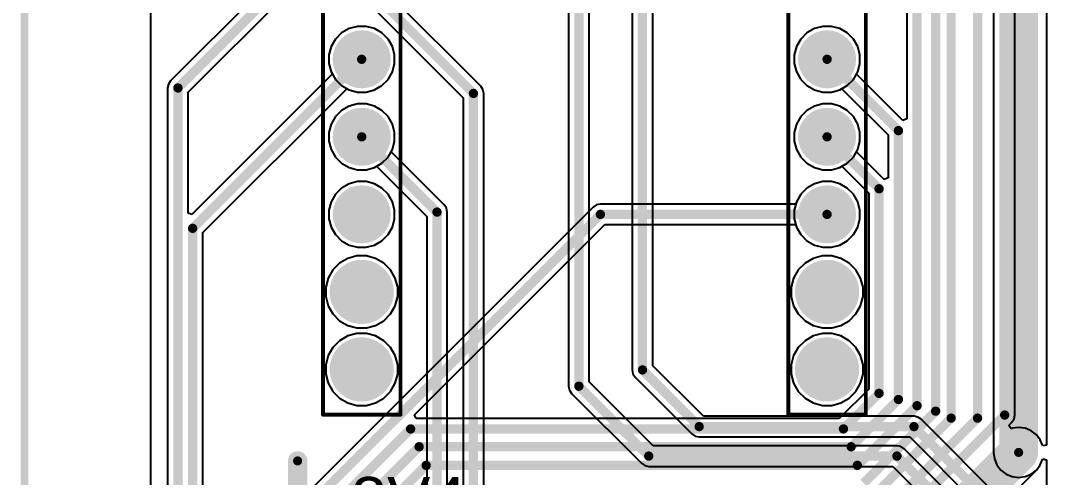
# Model space of a CAD drawing. Header units: millimetres. Extents: x 0 to 212, y 0 to 213.
# Drawn here: x -0.158 to 1.165, y 4.743 to 5.333 of the extents above; entities that cross this region are included whole.
import ezdxf

# ---------------------------------------------------------------- set-up
doc = ezdxf.new("R2010")
doc.units = ezdxf.units.MM
doc.header["$MEASUREMENT"] = 0
for name, color, linetype in [('BottomLayer', 5, 'Continuous'), ('BottomSolder', 6, 'Continuous'), ('Mechanical1', 6, 'Continuous'), ('MultiLayer', 9, 'Continuous'), ('PadHoleLayer', 156, 'Continuous'), ('TopLayer', 1, 'Continuous'), ('TopOverlay', 2, 'Continuous'), ('TopSolder', 216, 'Continuous'), ('ViaHoleLayer', 16, 'Continuous')]:
    doc.layers.add(name, color=color, linetype=linetype)
doc.styles.add('Arial', font='', dxfattribs={"height": 0.2})
doc.styles.get('Arial').set_extended_font_data('Arial')

# ---------------------------------------------------------------- blocks, each defined once
blk = doc.blocks.new('HDR_1_14_TH__F_______53')
at = {"layer": 'BottomLayer'}
h = blk.add_hatch(color=5, dxfattribs=at)
edge = h.paths.add_edge_path()
edge.add_arc((0.25, 0), 0.035433, 0, 360)
h = blk.add_hatch(color=5, dxfattribs=at)
edge = h.paths.add_edge_path()
edge.add_arc((0.35, 0), 0.035433, 0, 360)
h = blk.add_hatch(color=5, dxfattribs=at)
edge = h.paths.add_edge_path()
edge.add_arc((0.45, 0), 0.035433, 0, 360)
h = blk.add_hatch(color=5, dxfattribs=at)
edge = h.paths.add_edge_path()
edge.add_arc((0.55, 0), 0.0393701, 0, 360)
h = blk.add_hatch(color=5, dxfattribs=at)
edge = h.paths.add_edge_path()
edge.add_arc((0.65, 0), 0.0393701, 0, 360)
at = {"layer": 'BottomSolder'}
h = blk.add_hatch(color=6, dxfattribs=at)
edge = h.paths.add_edge_path()
edge.add_arc((0.55, 0), 0.0413701, 0, 360)
h = blk.add_hatch(color=6, dxfattribs=at)
edge = h.paths.add_edge_path()
edge.add_arc((0.65, 0), 0.0413701, 0, 360)
h = blk.add_hatch(color=6, dxfattribs=at)
edge = h.paths.add_edge_path()
edge.add_arc((0.25, 0), 0.037433, 0, 360)
h = blk.add_hatch(color=6, dxfattribs=at)
edge = h.paths.add_edge_path()
edge.add_arc((0.35, 0), 0.037433, 0, 360)
h = blk.add_hatch(color=6, dxfattribs=at)
edge = h.paths.add_edge_path()
edge.add_arc((0.45, 0), 0.037433, 0, 360)
at = {"layer": 'MultiLayer'}
h = blk.add_hatch(color=9, dxfattribs=at)
edge = h.paths.add_edge_path()
edge.add_arc((0.25, 0), 0.035433, 0, 360)
h = blk.add_hatch(color=9, dxfattribs=at)
edge = h.paths.add_edge_path()
edge.add_arc((0.35, 0), 0.035433, 0, 360)
h = blk.add_hatch(color=9, dxfattribs=at)
edge = h.paths.add_edge_path()
edge.add_arc((0.45, 0), 0.035433, 0, 360)
h = blk.add_hatch(color=9, dxfattribs=at)
edge = h.paths.add_edge_path()
edge.add_arc((0.55, 0), 0.0393701, 0, 360)
h = blk.add_hatch(color=9, dxfattribs=at)
edge = h.paths.add_edge_path()
edge.add_arc((0.65, 0), 0.0393701, 0, 360)
at = {"layer": 'PadHoleLayer'}
h = blk.add_hatch(color=156, dxfattribs=at)
edge = h.paths.add_edge_path()
edge.add_arc((0.25, 0), 0.020669, 0, 360)
h = blk.add_hatch(color=156, dxfattribs=at)
edge = h.paths.add_edge_path()
edge.add_arc((0.35, 0), 0.020669, 0, 360)
h = blk.add_hatch(color=156, dxfattribs=at)
edge = h.paths.add_edge_path()
edge.add_arc((0.45, 0), 0.020669, 0, 360)
h = blk.add_hatch(color=156, dxfattribs=at)
edge = h.paths.add_edge_path()
edge.add_arc((0.55, 0), 0.020669, 0, 360)
h = blk.add_hatch(color=156, dxfattribs=at)
edge = h.paths.add_edge_path()
edge.add_arc((0.65, 0), 0.020669, 0, 360)
at = {"layer": 'TopLayer'}
h = blk.add_hatch(color=1, dxfattribs=at)
edge = h.paths.add_edge_path()
edge.add_arc((0.25, 0), 0.035433, 0, 360)
h = blk.add_hatch(color=1, dxfattribs=at)
edge = h.paths.add_edge_path()
edge.add_arc((0.35, 0), 0.035433, 0, 360)
h = blk.add_hatch(color=1, dxfattribs=at)
edge = h.paths.add_edge_path()
edge.add_arc((0.45, 0), 0.035433, 0, 360)
h = blk.add_hatch(color=1, dxfattribs=at)
edge = h.paths.add_edge_path()
edge.add_arc((0.55, 0), 0.0393701, 0, 360)
h = blk.add_hatch(color=1, dxfattribs=at)
edge = h.paths.add_edge_path()
edge.add_arc((0.65, 0), 0.0393701, 0, 360)
at = {"layer": 'TopSolder'}
h = blk.add_hatch(color=216, dxfattribs=at)
edge = h.paths.add_edge_path()
edge.add_arc((0.55, 0), 0.0413701, 0, 360)
h = blk.add_hatch(color=216, dxfattribs=at)
edge = h.paths.add_edge_path()
edge.add_arc((0.65, 0), 0.0413701, 0, 360)
h = blk.add_hatch(color=216, dxfattribs=at)
edge = h.paths.add_edge_path()
edge.add_arc((0.25, 0), 0.037433, 0, 360)
h = blk.add_hatch(color=216, dxfattribs=at)
edge = h.paths.add_edge_path()
edge.add_arc((0.35, 0), 0.037433, 0, 360)
h = blk.add_hatch(color=216, dxfattribs=at)
edge = h.paths.add_edge_path()
edge.add_arc((0.45, 0), 0.037433, 0, 360)
at = {"layer": 'TopOverlay', "const_width": 0.005}
for points in [[(0.70827, 0.05), (-0.70827, 0.05)], [(0.70827, -0.05), (0.70827, 0.05)], [(0.70827, -0.05), (-0.70827, -0.05)]]:
    blk.add_lwpolyline(points, dxfattribs=at)
at = {"layer": 'TopOverlay', "const_width": 0.0025}
for points in [[(0.70702, 0.05, 1), (0.70952, 0.05, 1)], [(0.70702, 0.05, 1), (0.70952, 0.05, 1)], [(0.70702, -0.05, 1), (0.70952, -0.05, 1)], [(0.70702, -0.05, 1), (0.70952, -0.05, 1)]]:
    blk.add_lwpolyline(points, format="xyb", close=True, dxfattribs=at)
blk = doc.blocks.new('HDR_1_14_TH__F_______54')
at = {"layer": 'BottomLayer'}
h = blk.add_hatch(color=5, dxfattribs=at)
edge = h.paths.add_edge_path()
edge.add_arc((0.25, 0), 0.035433, 0, 360)
h = blk.add_hatch(color=5, dxfattribs=at)
edge = h.paths.add_edge_path()
edge.add_arc((0.35, 0), 0.035433, 0, 360)
h = blk.add_hatch(color=5, dxfattribs=at)
edge = h.paths.add_edge_path()
edge.add_arc((0.45, 0), 0.035433, 0, 360)
h = blk.add_hatch(color=5, dxfattribs=at)
edge = h.paths.add_edge_path()
edge.add_arc((0.55, 0), 0.0393701, 0, 360)
h = blk.add_hatch(color=5, dxfattribs=at)
edge = h.paths.add_edge_path()
edge.add_arc((0.65, 0), 0.0393701, 0, 360)
at = {"layer": 'BottomSolder'}
h = blk.add_hatch(color=6, dxfattribs=at)
edge = h.paths.add_edge_path()
edge.add_arc((0.55, 0), 0.0413701, 0, 360)
h = blk.add_hatch(color=6, dxfattribs=at)
edge = h.paths.add_edge_path()
edge.add_arc((0.65, 0), 0.0413701, 0, 360)
h = blk.add_hatch(color=6, dxfattribs=at)
edge = h.paths.add_edge_path()
edge.add_arc((0.25, 0), 0.037433, 0, 360)
h = blk.add_hatch(color=6, dxfattribs=at)
edge = h.paths.add_edge_path()
edge.add_arc((0.35, 0), 0.037433, 0, 360)
h = blk.add_hatch(color=6, dxfattribs=at)
edge = h.paths.add_edge_path()
edge.add_arc((0.45, 0), 0.037433, 0, 360)
at = {"layer": 'MultiLayer'}
h = blk.add_hatch(color=9, dxfattribs=at)
edge = h.paths.add_edge_path()
edge.add_arc((0.25, 0), 0.035433, 0, 360)
h = blk.add_hatch(color=9, dxfattribs=at)
edge = h.paths.add_edge_path()
edge.add_arc((0.35, 0), 0.035433, 0, 360)
h = blk.add_hatch(color=9, dxfattribs=at)
edge = h.paths.add_edge_path()
edge.add_arc((0.45, 0), 0.035433, 0, 360)
h = blk.add_hatch(color=9, dxfattribs=at)
edge = h.paths.add_edge_path()
edge.add_arc((0.55, 0), 0.0393701, 0, 360)
h = blk.add_hatch(color=9, dxfattribs=at)
edge = h.paths.add_edge_path()
edge.add_arc((0.65, 0), 0.0393701, 0, 360)
at = {"layer": 'PadHoleLayer'}
h = blk.add_hatch(color=156, dxfattribs=at)
edge = h.paths.add_edge_path()
edge.add_arc((0.25, 0), 0.020669, 0, 360)
h = blk.add_hatch(color=156, dxfattribs=at)
edge = h.paths.add_edge_path()
edge.add_arc((0.35, 0), 0.020669, 0, 360)
h = blk.add_hatch(color=156, dxfattribs=at)
edge = h.paths.add_edge_path()
edge.add_arc((0.45, 0), 0.020669, 0, 360)
h = blk.add_hatch(color=156, dxfattribs=at)
edge = h.paths.add_edge_path()
edge.add_arc((0.55, 0), 0.020669, 0, 360)
h = blk.add_hatch(color=156, dxfattribs=at)
edge = h.paths.add_edge_path()
edge.add_arc((0.65, 0), 0.020669, 0, 360)
at = {"layer": 'TopLayer'}
h = blk.add_hatch(color=1, dxfattribs=at)
edge = h.paths.add_edge_path()
edge.add_arc((0.25, 0), 0.035433, 0, 360)
h = blk.add_hatch(color=1, dxfattribs=at)
edge = h.paths.add_edge_path()
edge.add_arc((0.35, 0), 0.035433, 0, 360)
h = blk.add_hatch(color=1, dxfattribs=at)
edge = h.paths.add_edge_path()
edge.add_arc((0.45, 0), 0.035433, 0, 360)
h = blk.add_hatch(color=1, dxfattribs=at)
edge = h.paths.add_edge_path()
edge.add_arc((0.55, 0), 0.0393701, 0, 360)
h = blk.add_hatch(color=1, dxfattribs=at)
edge = h.paths.add_edge_path()
edge.add_arc((0.65, 0), 0.0393701, 0, 360)
at = {"layer": 'TopSolder'}
h = blk.add_hatch(color=216, dxfattribs=at)
edge = h.paths.add_edge_path()
edge.add_arc((0.55, 0), 0.0413701, 0, 360)
h = blk.add_hatch(color=216, dxfattribs=at)
edge = h.paths.add_edge_path()
edge.add_arc((0.65, 0), 0.0413701, 0, 360)
h = blk.add_hatch(color=216, dxfattribs=at)
edge = h.paths.add_edge_path()
edge.add_arc((0.25, 0), 0.037433, 0, 360)
h = blk.add_hatch(color=216, dxfattribs=at)
edge = h.paths.add_edge_path()
edge.add_arc((0.35, 0), 0.037433, 0, 360)
h = blk.add_hatch(color=216, dxfattribs=at)
edge = h.paths.add_edge_path()
edge.add_arc((0.45, 0), 0.037433, 0, 360)
at = {"layer": 'TopOverlay', "const_width": 0.005}
for points in [[(0.70827, 0.05), (-0.70827, 0.05)], [(0.70827, -0.05), (0.70827, 0.05)], [(0.70827, -0.05), (-0.70827, -0.05)]]:
    blk.add_lwpolyline(points, dxfattribs=at)
at = {"layer": 'TopOverlay', "const_width": 0.0025}
for points in [[(0.70702, 0.05, 1), (0.70952, 0.05, 1)], [(0.70702, 0.05, 1), (0.70952, 0.05, 1)], [(0.70702, -0.05, 1), (0.70952, -0.05, 1)], [(0.70702, -0.05, 1), (0.70952, -0.05, 1)]]:
    blk.add_lwpolyline(points, format="xyb", close=True, dxfattribs=at)

msp = doc.modelspace()

# ---------------------------------------------------------------- hatches: boundary and pattern name
at = {"layer": 'BottomLayer'}
h = msp.add_hatch(color=5, dxfattribs=at)
edge = h.paths.add_edge_path()
edge.add_arc((0.1992576, 4.7647424), 0.011811, 0, 360)
h = msp.add_hatch(color=5, dxfattribs=at)
edge = h.paths.add_edge_path()
edge.add_arc((1.1289194, 4.7757034), 0.011811, 0, 360)
at = {"layer": 'TopLayer'}
h = msp.add_hatch(color=1, dxfattribs=at)
edge = h.paths.add_edge_path()
edge.add_arc((0.1992576, 4.7647424), 0.011811, 0, 360)
h = msp.add_hatch(color=1, dxfattribs=at)
edge = h.paths.add_edge_path()
edge.add_arc((1.1289194, 4.7757034), 0.011811, 0, 360)
at = {"layer": 'ViaHoleLayer'}
h = msp.add_hatch(color=16, dxfattribs=at)
edge = h.paths.add_edge_path()
edge.add_arc((1.1289194, 4.7757034), 0.0059055, 0, 360)
h = msp.add_hatch(color=16, dxfattribs=at)
edge = h.paths.add_edge_path()
edge.add_arc((0.1992576, 4.7647424), 0.0059055, 0, 360)

# ---------------------------------------------------------------- linework, layer by layer
at = {"layer": 'BottomLayer'}
for p, q in [((0.0101954, 5.005), (0.0101953, 6.2548046)), ((1.1648045, 6.2548046), (1.1648043, 4.7851405)), ((0.9846644, 5.4612292), (0.9846646, 5.2057901)), ((1.1241741, 4.8239194), (1.1241741, 5.4568924)), ((0.2655409, 5.3222447), (0.2558649, 5.3166583)), ((0.276333, 5.3251364), (0.2655409, 5.3222447)), ((0.2875058, 5.3251364), (0.276333, 5.3251364)), ((0.2982979, 5.3222447), (0.2875058, 5.3251364)), ((0.3079739, 5.3166583), (0.2982979, 5.3222447)), ((0.8655566, 5.3222447), (0.8558806, 5.3166583)), ((0.8763487, 5.3251364), (0.8655566, 5.3222447)), ((0.8875215, 5.3251364), (0.8763487, 5.3251364)), ((0.8983136, 5.3222447), (0.8875215, 5.3251364)), ((0.9079896, 5.3166583), (0.8983136, 5.3222447)), ((0.2479645, 5.3087579), (0.2423781, 5.2990819)), ((0.2558649, 5.3166583), (0.2479645, 5.3087579)), ((0.3158743, 5.3087579), (0.3079739, 5.3166583)), ((0.3214607, 5.2990819), (0.3158743, 5.3087579)), ((0.8479802, 5.3087579), (0.8423938, 5.2990819)), ((0.8558806, 5.3166583), (0.8479802, 5.3087579)), ((0.91589, 5.3087579), (0.9079896, 5.3166583)), ((0.9214764, 5.2990819), (0.91589, 5.3087579)), ((0.2423781, 5.2990819), (0.2394864, 5.2882898)), ((0.3243524, 5.2882898), (0.3214607, 5.2990819)), ((0.8423938, 5.2990819), (0.8395021, 5.2882898)), ((0.9243681, 5.2882898), (0.9214764, 5.2990819)), ((0.2394864, 5.2882898), (0.2394864, 5.277117)), ((0.3243524, 5.277117), (0.3243524, 5.2882898)), ((0.8395021, 5.2882898), (0.8395021, 5.277117)), ((0.9243681, 5.277117), (0.9243681, 5.2882898)), ((0.2394864, 5.277117), (0.2423781, 5.2663249)), ((0.2423781, 5.2663249), (0.2479645, 5.2566489)), ((0.3158743, 5.2566489), (0.3214607, 5.2663249)), ((0.3214607, 5.2663249), (0.3243524, 5.277117)), ((0.8395021, 5.277117), (0.8423938, 5.2663249)), ((0.8423938, 5.2663249), (0.8479802, 5.2566489)), ((0.9198594, 5.2635241), (0.9214764, 5.2663249)), ((0.9214764, 5.2663249), (0.9243681, 5.277117)), ((0.2479645, 5.2566489), (0.2558649, 5.2487485)), ((0.3079739, 5.2487485), (0.3158743, 5.2566489)), ((0.8479802, 5.2566489), (0.8558806, 5.2487485)), ((0.9796646, 5.203719), (0.9198594, 5.2635241)), ((0.2558649, 5.2487485), (0.2655409, 5.2431621)), ((0.2655409, 5.2431621), (0.276333, 5.2402704)), ((0.276333, 5.2402704), (0.2875058, 5.2402704)), ((0.2875058, 5.2402704), (0.2982979, 5.2431621)), ((0.2982979, 5.2431621), (0.3079739, 5.2487485)), ((0.8558806, 5.2487485), (0.8655566, 5.2431621)), ((0.8655566, 5.2431621), (0.8763487, 5.2402704)), ((0.8763487, 5.2402704), (0.8875215, 5.2402704)), ((0.8875215, 5.2402704), (0.8983136, 5.2431621)), ((0.8983136, 5.2431621), (0.9011144, 5.2447791)), ((0.9011144, 5.2447791), (0.9606647, 5.1852289)), ((0.276333, 5.2251364), (0.2655409, 5.2222447)), ((0.2875058, 5.2251364), (0.276333, 5.2251364)), ((0.2982979, 5.2222447), (0.2875058, 5.2251364)), ((0.8763487, 5.2251364), (0.8655566, 5.2222447)), ((0.8875215, 5.2251364), (0.8763487, 5.2251364)), ((0.8983136, 5.2222447), (0.8875215, 5.2251364)), ((0.2558649, 5.2166583), (0.2479645, 5.2087579)), ((0.2655409, 5.2222447), (0.2558649, 5.2166583)), ((0.3079739, 5.2166583), (0.2982979, 5.2222447)), ((0.3158743, 5.2087579), (0.3079739, 5.2166583)), ((0.8558806, 5.2166583), (0.8479802, 5.2087579)), ((0.8655566, 5.2222447), (0.8558806, 5.2166583)), ((0.9079896, 5.2166583), (0.8983136, 5.2222447)), ((0.91589, 5.2087579), (0.9079896, 5.2166583)), ((0.2423781, 5.1990819), (0.2394864, 5.1882898)), ((0.2479645, 5.2087579), (0.2423781, 5.1990819)), ((0.3214607, 5.1990819), (0.3158743, 5.2087579)), ((0.3243524, 5.1882898), (0.3214607, 5.1990819)), ((0.8423938, 5.1990819), (0.8395021, 5.1882898)), ((0.8479802, 5.2087579), (0.8423938, 5.1990819)), ((0.9214764, 5.1990819), (0.91589, 5.2087579)), ((0.9243681, 5.1882898), (0.9214764, 5.1990819)), ((0.9846646, 5.2057901), (0.9796646, 5.203719)), ((0.2394864, 5.1882898), (0.2394864, 5.177117)), ((0.3243524, 5.177117), (0.3243524, 5.1882898)), ((0.8395021, 5.1882898), (0.8395021, 5.177117)), ((0.9243681, 5.177117), (0.9243681, 5.1882898)), ((0.2394864, 5.177117), (0.2423781, 5.1663249)), ((0.3214607, 5.1663249), (0.3243524, 5.177117)), ((0.8395021, 5.177117), (0.8423938, 5.1663249)), ((0.9214764, 5.1663249), (0.9243681, 5.177117)), ((0.9606647, 5.1852289), (0.9606647, 5.12979)), ((0.2423781, 5.1663249), (0.2479645, 5.1566489)), ((0.3158743, 5.1566489), (0.3214607, 5.1663249)), ((0.8423938, 5.1663249), (0.8479802, 5.1566489)), ((0.9198594, 5.1635241), (0.9214764, 5.1663249)), ((0.9556647, 5.1277189), (0.9198594, 5.1635241)), ((0.2479645, 5.1566489), (0.2558649, 5.1487485)), ((0.2558649, 5.1487485), (0.2655409, 5.1431621)), ((0.2982979, 5.1431621), (0.3079739, 5.1487485)), ((0.3079739, 5.1487485), (0.3158743, 5.1566489)), ((0.8479802, 5.1566489), (0.8558806, 5.1487485)), ((0.8558806, 5.1487485), (0.8655566, 5.1431621)), ((0.2655409, 5.1431621), (0.276333, 5.1402704)), ((0.276333, 5.1402704), (0.2875058, 5.1402704)), ((0.2875058, 5.1402704), (0.2982979, 5.1431621)), ((0.8655566, 5.1431621), (0.8763487, 5.1402704)), ((0.8763487, 5.1402704), (0.8875215, 5.1402704)), ((0.8875215, 5.1402704), (0.8983136, 5.1431621)), ((0.8983136, 5.1431621), (0.9011144, 5.1447791)), ((0.9011144, 5.1447791), (0.9356647, 5.1102289)), ((0.2655409, 5.1222447), (0.2558649, 5.1166583)), ((0.276333, 5.1251364), (0.2655409, 5.1222447)), ((0.2875058, 5.1251364), (0.276333, 5.1251364)), ((0.2982979, 5.1222447), (0.2875058, 5.1251364)), ((0.3079739, 5.1166583), (0.2982979, 5.1222447)), ((0.8655566, 5.1222447), (0.8558806, 5.1166583)), ((0.8763487, 5.1251364), (0.8655566, 5.1222447)), ((0.8875215, 5.1251364), (0.8763487, 5.1251364)), ((0.8983136, 5.1222447), (0.8875215, 5.1251364)), ((0.9079896, 5.1166583), (0.8983136, 5.1222447)), ((0.9606647, 5.12979), (0.9556647, 5.1277189)), ((0.2479645, 5.1087579), (0.2423781, 5.0990819)), ((0.2558649, 5.1166583), (0.2479645, 5.1087579)), ((0.3158743, 5.1087579), (0.3079739, 5.1166583)), ((0.3214607, 5.0990819), (0.3158743, 5.1087579)), ((0.8479802, 5.1087579), (0.8423938, 5.0990819)), ((0.8558806, 5.1166583), (0.8479802, 5.1087579)), ((0.91589, 5.1087579), (0.9079896, 5.1166583)), ((0.9214764, 5.0990819), (0.91589, 5.1087579)), ((0.9356647, 5.1102289), (0.9356649, 4.8573607)), ((0.2423781, 5.0990819), (0.2394864, 5.0882898)), ((0.3243524, 5.0882898), (0.3214607, 5.0990819)), ((0.5846308, 5.0949489), (0.5803306, 5.0920756)), ((0.5897031, 5.0959578), (0.5846308, 5.0949489)), ((0.8415567, 5.0959578), (0.5897031, 5.0959578)), ((0.8423938, 5.0990819), (0.8415567, 5.0959578)), ((0.9243681, 5.0882898), (0.9214764, 5.0990819)), ((0.5803306, 5.0920756), (0.0165473, 4.5282923)), ((0.2394864, 5.0882898), (0.2394864, 5.077117)), ((0.3243524, 5.077117), (0.3243524, 5.0882898)), ((0.9243681, 5.077117), (0.9243681, 5.0882898)), ((0.2394864, 5.077117), (0.2423781, 5.0663249)), ((0.3214607, 5.0663249), (0.3243524, 5.077117)), ((0.3499997, 4.8242547), (0.5951934, 5.0694484)), ((0.5951934, 5.0694484), (0.8415569, 5.0694484)), ((0.8415569, 5.0694484), (0.8423938, 5.0663249)), ((0.9214764, 5.0663249), (0.9243681, 5.077117)), ((0.2423781, 5.0663249), (0.2479645, 5.0566489)), ((0.2479645, 5.0566489), (0.2558649, 5.0487485)), ((0.3079739, 5.0487485), (0.3158743, 5.0566489)), ((0.3158743, 5.0566489), (0.3214607, 5.0663249)), ((0.8423938, 5.0663249), (0.8479802, 5.0566489)), ((0.8479802, 5.0566489), (0.8558806, 5.0487485)), ((0.9079896, 5.0487485), (0.91589, 5.0566489)), ((0.91589, 5.0566489), (0.9214764, 5.0663249)), ((0.2558649, 5.0487485), (0.2655409, 5.0431621)), ((0.2655409, 5.0431621), (0.276333, 5.0402704)), ((0.276333, 5.0402704), (0.2875058, 5.0402704)), ((0.2875058, 5.0402704), (0.2982979, 5.0431621)), ((0.2982979, 5.0431621), (0.3079739, 5.0487485)), ((0.8558806, 5.0487485), (0.8655566, 5.0431621)), ((0.8655566, 5.0431621), (0.8763487, 5.0402704)), ((0.8763487, 5.0402704), (0.8875215, 5.0402704)), ((0.8875215, 5.0402704), (0.8983136, 5.0431621)), ((0.8983136, 5.0431621), (0.9079896, 5.0487485)), ((0.2758147, 5.0290735), (0.2640212, 5.0259134)), ((0.2880241, 5.0290735), (0.2758147, 5.0290735)), ((0.2998176, 5.0259134), (0.2880241, 5.0290735)), ((0.8758304, 5.0290735), (0.8640369, 5.0259134)), ((0.8880398, 5.0290735), (0.8758304, 5.0290735)), ((0.8998333, 5.0259134), (0.8880398, 5.0290735)), ((0.2534475, 5.0198087), (0.2448141, 5.0111753)), ((0.2640212, 5.0259134), (0.2534475, 5.0198087)), ((0.3103913, 5.0198087), (0.2998176, 5.0259134)), ((0.3190247, 5.0111753), (0.3103913, 5.0198087)), ((0.8534632, 5.0198087), (0.8448298, 5.0111753)), ((0.8640369, 5.0259134), (0.8534632, 5.0198087)), ((0.910407, 5.0198087), (0.8998333, 5.0259134)), ((0.9190404, 5.0111753), (0.910407, 5.0198087)), ((0.0101954, 4.5277858), (0.0101954, 5.005)), ((0.2387094, 5.0006016), (0.2355493, 4.9888081)), ((0.2448141, 5.0111753), (0.2387094, 5.0006016)), ((0.3251294, 5.0006016), (0.3190247, 5.0111753)), ((0.3282895, 4.9888081), (0.3251294, 5.0006016)), ((0.8387251, 5.0006016), (0.835565, 4.9888081)), ((0.8448298, 5.0111753), (0.8387251, 5.0006016)), ((0.9251451, 5.0006016), (0.9190404, 5.0111753)), ((0.9283052, 4.9888081), (0.9251451, 5.0006016)), ((0.2355493, 4.9888081), (0.2355493, 4.9765987)), ((0.3282895, 4.9765987), (0.3282895, 4.9888081)), ((0.835565, 4.9888081), (0.835565, 4.9765987)), ((0.9283052, 4.9765987), (0.9283052, 4.9888081)), ((0.2355493, 4.9765987), (0.2387094, 4.9648052)), ((0.3251294, 4.9648052), (0.3282895, 4.9765987)), ((0.835565, 4.9765987), (0.8387251, 4.9648052)), ((0.9251451, 4.9648052), (0.9283052, 4.9765987)), ((0.2387094, 4.9648052), (0.2448141, 4.9542315)), ((0.3190247, 4.9542315), (0.3251294, 4.9648052)), ((0.8387251, 4.9648052), (0.8448298, 4.9542315)), ((0.9190404, 4.9542315), (0.9251451, 4.9648052)), ((0.2448141, 4.9542315), (0.2534475, 4.9455981)), ((0.3103913, 4.9455981), (0.3190247, 4.9542315)), ((0.8448298, 4.9542315), (0.8534632, 4.9455981)), ((0.910407, 4.9455981), (0.9190404, 4.9542315)), ((0.2534475, 4.9455981), (0.2640212, 4.9394934)), ((0.2640212, 4.9394934), (0.2758147, 4.9363333)), ((0.2758147, 4.9363333), (0.2880241, 4.9363333)), ((0.2880241, 4.9363333), (0.2998176, 4.9394934)), ((0.2998176, 4.9394934), (0.3103913, 4.9455981)), ((0.8534632, 4.9455981), (0.8640369, 4.9394934)), ((0.8640369, 4.9394934), (0.8758304, 4.9363333)), ((0.8758304, 4.9363333), (0.8880398, 4.9363333)), ((0.8880398, 4.9363333), (0.8998333, 4.9394934)), ((0.8998333, 4.9394934), (0.910407, 4.9455981)), ((0.2640212, 4.9259134), (0.2534475, 4.9198087)), ((0.2758147, 4.9290735), (0.2640212, 4.9259134)), ((0.2880241, 4.9290735), (0.2758147, 4.9290735)), ((0.2998176, 4.9259134), (0.2880241, 4.9290735)), ((0.3103913, 4.9198087), (0.2998176, 4.9259134)), ((0.8640369, 4.9259134), (0.8534632, 4.9198087)), ((0.8758304, 4.9290735), (0.8640369, 4.9259134)), ((0.8880398, 4.9290735), (0.8758304, 4.9290735)), ((0.8998333, 4.9259134), (0.8880398, 4.9290735)), ((0.910407, 4.9198087), (0.8998333, 4.9259134)), ((0.2448141, 4.9111753), (0.2387094, 4.9006016)), ((0.2534475, 4.9198087), (0.2448141, 4.9111753)), ((0.3190247, 4.9111753), (0.3103913, 4.9198087)), ((0.3251294, 4.9006016), (0.3190247, 4.9111753)), ((0.8448298, 4.9111753), (0.8387251, 4.9006016)), ((0.8534632, 4.9198087), (0.8448298, 4.9111753)), ((0.9190404, 4.9111753), (0.910407, 4.9198087)), ((0.9251451, 4.9006016), (0.9190404, 4.9111753)), ((0.2387094, 4.9006016), (0.2355493, 4.8888081)), ((0.3282895, 4.8888081), (0.3251294, 4.9006016)), ((0.8387251, 4.9006016), (0.835565, 4.8888081)), ((0.9283052, 4.8888081), (0.9251451, 4.9006016)), ((0.2355493, 4.8888081), (0.2355493, 4.8765987)), ((0.3282895, 4.8765987), (0.3282895, 4.8888081)), ((0.835565, 4.8888081), (0.835565, 4.8765987)), ((0.9283052, 4.8765987), (0.9283052, 4.8888081)), ((0.2355493, 4.8765987), (0.2387094, 4.8648052)), ((0.3251294, 4.8648052), (0.3282895, 4.8765987)), ((0.835565, 4.8765987), (0.8387251, 4.8648052)), ((0.9251451, 4.8648052), (0.9283052, 4.8765987)), ((0.2387094, 4.8648052), (0.2448141, 4.8542315)), ((0.3190247, 4.8542315), (0.3251294, 4.8648052)), ((0.8387251, 4.8648052), (0.8448298, 4.8542315)), ((0.9356649, 4.8573607), (0.8975589, 4.8192547)), ((0.9190404, 4.8542315), (0.9251451, 4.8648052)), ((0.2448141, 4.8542315), (0.2534475, 4.8455981)), ((0.2534475, 4.8455981), (0.2640212, 4.8394934)), ((0.2998176, 4.8394934), (0.3103913, 4.8455981)), ((0.3103913, 4.8455981), (0.3190247, 4.8542315)), ((0.8448298, 4.8542315), (0.8534632, 4.8455981)), ((0.8534632, 4.8455981), (0.8640369, 4.8394934)), ((0.8998333, 4.8394934), (0.910407, 4.8455981)), ((0.910407, 4.8455981), (0.9190404, 4.8542315)), ((0.2640212, 4.8394934), (0.2758147, 4.8363333)), ((0.2758147, 4.8363333), (0.2880241, 4.8363333)), ((0.2880241, 4.8363333), (0.2998176, 4.8394934)), ((0.8640369, 4.8394934), (0.8758304, 4.8363333)), ((0.8758304, 4.8363333), (0.8880398, 4.8363333)), ((0.8880398, 4.8363333), (0.8998333, 4.8394934)), ((0.3520708, 4.8192547), (0.3499997, 4.8242547)), ((0.8975589, 4.8192547), (0.3520708, 4.8192547)), ((1.1202919, 4.8145469), (1.1231652, 4.8188471)), ((1.1231652, 4.8188471), (1.1241741, 4.8239194)), ((1.1162483, 4.8105033), (1.1202919, 4.8145469)), ((1.1190806, 4.8062645), (1.1162483, 4.8105033)), ((1.1205658, 4.8068797), (1.1190806, 4.8062645)), ((1.1289194, 4.8079794), (1.1205658, 4.8068797)), ((1.1372731, 4.8068797), (1.1289194, 4.8079794)), ((1.1450574, 4.8036553), (1.1372731, 4.8068797)), ((1.151742, 4.798526), (1.1450574, 4.8036553)), ((1.1568713, 4.7918414), (1.151742, 4.798526)), ((1.1600957, 4.7840572), (1.1568713, 4.7918414)), ((1.1648043, 4.7851405), (1.1600957, 4.7840572)), ((1.1568713, 4.7595654), (1.1600957, 4.7673497)), ((1.1600957, 4.7673497), (1.1648043, 4.7662664)), ((1.1648043, 4.7662664), (1.1648042, 4.6713314)), ((1.0060386, 4.6071774), (1.151742, 4.7528807)), ((1.151742, 4.7528807), (1.1568713, 4.7595654))]:
    msp.add_line(p, q, dxfattribs=at)
for points, const_width in [([(1.0419192, 5.6227196), (1.0419197, 4.8199197)], 0.012), ([(1.0219192, 5.5427196), (1.0219197, 4.8289197)], 0.012), ([(0.9979191, 5.4667195), (0.9979196, 4.8359196)], 0.012), ([(1.1109194, 4.8239194), (1.1109194, 5.4568924)], 0.012), ([(1.0759194, 4.8199194), (1.0759194, 5.3837034)], 0.012), ([(0.8819351, 5.2827034), (0.9739194, 5.1907192)], 0.012), ([(0.8819351, 5.1827034), (0.9489194, 5.1157192)], 0.012), ([(0.9739194, 5.1907192), (0.9739196, 4.8439196)], 0.012), ([(0.9489194, 5.1157192), (0.9489196, 4.8518704)], 0.012), ([(0.0259198, 4.5189198), (0.5897031, 5.0827031)], 0.012), ([(0.5897031, 5.0827031), (0.8819348, 5.0827031)], 0.012), ([(0.8819348, 5.0827031), (0.8819351, 5.0827034)], 0.012), ([(0.9030492, 4.806), (0.9489196, 4.8518704)], 0.012), ([(0.9129999, 4.7829999), (0.9739196, 4.8439196)], 0.012), ([(0.9209999, 4.7589999), (0.9979196, 4.8359196)], 0.012), ([(0.929, 4.736), (1.0219197, 4.8289197)], 0.012), ([(0.958, 4.671), (1.1109194, 4.8239194)], 0.012), ([(0.937, 4.715), (1.0419197, 4.8199197)], 0.012), ([(0.95, 4.694), (1.0759194, 4.8199194)], 0.012), ([(0.0479198, 4.5089198), (0.345, 4.806)], 0.012), ([(0.345, 4.806), (0.9030492, 4.806)], 0.012), ([(0.0699186, 4.4969992), (0.3559193, 4.7829999)], 0.012), ([(0.3559193, 4.7829999), (0.9129999, 4.7829999)], 0.012), ([(0.983216, 4.63), (1.1289194, 4.7757034)], 0.05), ([(0.0939197, 4.4879197), (0.3649999, 4.7589999)], 0.012), ([(0.3649999, 4.7589999), (0.9209999, 4.7589999)], 0.012)]:
    msp.add_lwpolyline(points, dxfattribs=dict(at, const_width=const_width))
for points, const_width in [([(0.8789351, 5.2827034, 1), (0.8849351, 5.2827034, 1)], 0.006), ([(0.8789351, 5.1827034, 1), (0.8849351, 5.1827034, 1)], 0.006), ([(0.9709194, 5.1907192, 1), (0.9769194, 5.1907192, 1)], 0.006), ([(0.9709194, 5.1907192, 1), (0.9769194, 5.1907192, 1)], 0.006), ([(0.9459194, 5.1157192, 1), (0.9519194, 5.1157192, 1)], 0.006), ([(0.9459194, 5.1157192, 1), (0.9519194, 5.1157192, 1)], 0.006), ([(0.5867031, 5.0827031, 1), (0.5927031, 5.0827031, 1)], 0.006), ([(0.5867031, 5.0827031, 1), (0.5927031, 5.0827031, 1)], 0.006), ([(0.8789348, 5.0827031, 1), (0.8849348, 5.0827031, 1)], 0.006), ([(0.8789348, 5.0827031, 1), (0.8849348, 5.0827031, 1)], 0.006), ([(0.8789351, 5.0827034, 1), (0.8849351, 5.0827034, 1)], 0.006), ([(0.9459196, 4.8518704, 1), (0.9519196, 4.8518704, 1)], 0.006), ([(0.9459196, 4.8518704, 1), (0.9519196, 4.8518704, 1)], 0.006), ([(0.9709196, 4.8439196, 1), (0.9769196, 4.8439196, 1)], 0.006), ([(0.9709196, 4.8439196, 1), (0.9769196, 4.8439196, 1)], 0.006), ([(0.9949196, 4.8359196, 1), (1.0009196, 4.8359196, 1)], 0.006), ([(0.9949196, 4.8359196, 1), (1.0009196, 4.8359196, 1)], 0.006), ([(1.0189197, 4.8289197, 1), (1.0249197, 4.8289197, 1)], 0.006), ([(1.0189197, 4.8289197, 1), (1.0249197, 4.8289197, 1)], 0.006), ([(1.1079194, 4.8239194, 1), (1.1139194, 4.8239194, 1)], 0.006), ([(1.1079194, 4.8239194, 1), (1.1139194, 4.8239194, 1)], 0.006), ([(1.0389197, 4.8199197, 1), (1.0449197, 4.8199197, 1)], 0.006), ([(1.0389197, 4.8199197, 1), (1.0449197, 4.8199197, 1)], 0.006), ([(1.0729194, 4.8199194, 1), (1.0789194, 4.8199194, 1)], 0.006), ([(1.0729194, 4.8199194, 1), (1.0789194, 4.8199194, 1)], 0.006), ([(0.342, 4.806, 1), (0.348, 4.806, 1)], 0.006), ([(0.342, 4.806, 1), (0.348, 4.806, 1)], 0.006), ([(0.9000492, 4.806, 1), (0.9060492, 4.806, 1)], 0.006), ([(0.9000492, 4.806, 1), (0.9060492, 4.806, 1)], 0.006), ([(0.3529193, 4.7829999, 1), (0.3589193, 4.7829999, 1)], 0.006), ([(0.3529193, 4.7829999, 1), (0.3589193, 4.7829999, 1)], 0.006), ([(0.9099999, 4.7829999, 1), (0.9159999, 4.7829999, 1)], 0.006), ([(0.9099999, 4.7829999, 1), (0.9159999, 4.7829999, 1)], 0.006), ([(1.1164194, 4.7757034, 1), (1.1414194, 4.7757034, 1)], 0.025), ([(0.3619999, 4.7589999, 1), (0.3679999, 4.7589999, 1)], 0.006), ([(0.3619999, 4.7589999, 1), (0.3679999, 4.7589999, 1)], 0.006), ([(0.9179999, 4.7589999, 1), (0.9239999, 4.7589999, 1)], 0.006), ([(0.9179999, 4.7589999, 1), (0.9239999, 4.7589999, 1)], 0.006)]:
    msp.add_lwpolyline(points, format="xyb", close=True, dxfattribs=dict(at, const_width=const_width))
at = {"layer": 'Mechanical1', "const_width": 0.01}
msp.add_lwpolyline([(-0.153, 3.3474305), (-0.153, 6.265)], dxfattribs=at)
at = {"layer": 'TopLayer'}
for p, q in [((0.0101954, 5.005), (0.0101953, 6.2548046)), ((0.6306647, 5.9282131), (0.6306647, 4.8820806)), ((0.6571741, 4.8875709), (0.6571741, 5.9337034)), ((0.5486647, 5.8745903), (0.5486647, 4.8610806)), ((0.5751741, 4.8665709), (0.5751741, 5.8800806)), ((0.2439951, 5.4635241), (0.0355469, 5.2550759)), ((0.0581741, 5.2402131), (0.2627401, 5.4447791)), ((1.0966433, 5.3715141), (1.0966433, 4.7757034)), ((0.4353725, 5.2479953), (0.3198437, 5.3635241)), ((0.3010987, 5.3447791), (0.4127453, 5.2331325)), ((0.2655409, 5.3222447), (0.2558649, 5.3166583)), ((0.276333, 5.3251364), (0.2655409, 5.3222447)), ((0.2875058, 5.3251364), (0.276333, 5.3251364)), ((0.2982979, 5.3222447), (0.2875058, 5.3251364)), ((0.3079739, 5.3166583), (0.2982979, 5.3222447)), ((0.8655566, 5.3222447), (0.8558806, 5.3166583)), ((0.8763487, 5.3251364), (0.8655566, 5.3222447)), ((0.8875215, 5.3251364), (0.8763487, 5.3251364)), ((0.8983136, 5.3222447), (0.8875215, 5.3251364)), ((0.9079896, 5.3166583), (0.8983136, 5.3222447)), ((0.2479645, 5.3087579), (0.2423781, 5.2990819)), ((0.2558649, 5.3166583), (0.2479645, 5.3087579)), ((0.3158743, 5.3087579), (0.3079739, 5.3166583)), ((0.3214607, 5.2990819), (0.3158743, 5.3087579)), ((0.8479802, 5.3087579), (0.8423938, 5.2990819)), ((0.8558806, 5.3166583), (0.8479802, 5.3087579)), ((0.91589, 5.3087579), (0.9079896, 5.3166583)), ((0.9214764, 5.2990819), (0.91589, 5.3087579)), ((0.2423781, 5.2990819), (0.2394864, 5.2882898)), ((0.3243524, 5.2882898), (0.3214607, 5.2990819)), ((0.8423938, 5.2990819), (0.8395021, 5.2882898)), ((0.9243681, 5.2882898), (0.9214764, 5.2990819)), ((0.2394864, 5.2882898), (0.2394864, 5.277117)), ((0.3243524, 5.277117), (0.3243524, 5.2882898)), ((0.8395021, 5.2882898), (0.8395021, 5.277117)), ((0.9243681, 5.277117), (0.9243681, 5.2882898)), ((0.2394864, 5.277117), (0.2423781, 5.2663249)), ((0.2423781, 5.2663249), (0.2439951, 5.2635241)), ((0.3158743, 5.2566489), (0.3214607, 5.2663249)), ((0.3214607, 5.2663249), (0.3243524, 5.277117)), ((0.8395021, 5.277117), (0.8423938, 5.2663249)), ((0.8423938, 5.2663249), (0.8479802, 5.2566489)), ((0.91589, 5.2566489), (0.9214764, 5.2663249)), ((0.9214764, 5.2663249), (0.9243681, 5.277117)), ((0.0355469, 5.2550759), (0.0326737, 5.2507758)), ((0.2439951, 5.2635241), (0.0627935, 5.0823225)), ((0.3079739, 5.2487485), (0.3158743, 5.2566489)), ((0.8479802, 5.2566489), (0.8558806, 5.2487485)), ((0.9079896, 5.2487485), (0.91589, 5.2566489)), ((0.0326737, 5.2507758), (0.0316647, 5.2457034)), ((0.0316647, 5.2457034), (0.0316647, 3.8860806)), ((0.0581741, 5.084236), (0.0581741, 5.2402131)), ((0.0771741, 5.0592131), (0.2627401, 5.2447791)), ((0.2627401, 5.2447791), (0.2655409, 5.2431621)), ((0.2655409, 5.2431621), (0.276333, 5.2402704)), ((0.276333, 5.2402704), (0.2875058, 5.2402704)), ((0.2875058, 5.2402704), (0.2982979, 5.2431621)), ((0.2982979, 5.2431621), (0.3079739, 5.2487485)), ((0.4382457, 5.2436952), (0.4353725, 5.2479953)), ((0.4392547, 5.2386228), (0.4382457, 5.2436952)), ((0.4392547, 4.6993481), (0.4392547, 5.2386228)), ((0.8558806, 5.2487485), (0.8655566, 5.2431621)), ((0.8655566, 5.2431621), (0.8763487, 5.2402704)), ((0.8763487, 5.2402704), (0.8875215, 5.2402704)), ((0.8875215, 5.2402704), (0.8983136, 5.2431621)), ((0.8983136, 5.2431621), (0.9079896, 5.2487485)), ((0.276333, 5.2251364), (0.2655409, 5.2222447)), ((0.2875058, 5.2251364), (0.276333, 5.2251364)), ((0.2982979, 5.2222447), (0.2875058, 5.2251364)), ((0.4127453, 5.2331325), (0.4127453, 4.6993481)), ((0.8763487, 5.2251364), (0.8655566, 5.2222447)), ((0.8875215, 5.2251364), (0.8763487, 5.2251364)), ((0.8983136, 5.2222447), (0.8875215, 5.2251364)), ((0.2558649, 5.2166583), (0.2479645, 5.2087579)), ((0.2655409, 5.2222447), (0.2558649, 5.2166583)), ((0.3079739, 5.2166583), (0.2982979, 5.2222447)), ((0.3158743, 5.2087579), (0.3079739, 5.2166583)), ((0.8558806, 5.2166583), (0.8479802, 5.2087579)), ((0.8655566, 5.2222447), (0.8558806, 5.2166583)), ((0.9079896, 5.2166583), (0.8983136, 5.2222447)), ((0.91589, 5.2087579), (0.9079896, 5.2166583)), ((0.2423781, 5.1990819), (0.2394864, 5.1882898)), ((0.2479645, 5.2087579), (0.2423781, 5.1990819)), ((0.3214607, 5.1990819), (0.3158743, 5.2087579)), ((0.3243524, 5.1882898), (0.3214607, 5.1990819)), ((0.8423938, 5.1990819), (0.8395021, 5.1882898)), ((0.8479802, 5.2087579), (0.8423938, 5.1990819)), ((0.9214764, 5.1990819), (0.91589, 5.2087579)), ((0.9243681, 5.1882898), (0.9214764, 5.1990819)), ((0.2394864, 5.1882898), (0.2394864, 5.177117)), ((0.3243524, 5.177117), (0.3243524, 5.1882898)), ((0.8395021, 5.1882898), (0.8395021, 5.177117)), ((0.9243681, 5.177117), (0.9243681, 5.1882898)), ((0.2394864, 5.177117), (0.2423781, 5.1663249)), ((0.3214607, 5.1663249), (0.3243524, 5.177117)), ((0.8395021, 5.177117), (0.8423938, 5.1663249)), ((0.9214764, 5.1663249), (0.9243681, 5.177117)), ((0.2423781, 5.1663249), (0.2479645, 5.1566489)), ((0.3198437, 5.1635241), (0.3214607, 5.1663249)), ((0.3883725, 5.0949953), (0.3198437, 5.1635241)), ((0.8423938, 5.1663249), (0.8479802, 5.1566489)), ((0.91589, 5.1566489), (0.9214764, 5.1663249)), ((0.2479645, 5.1566489), (0.2558649, 5.1487485)), ((0.2558649, 5.1487485), (0.2655409, 5.1431621)), ((0.8479802, 5.1566489), (0.8558806, 5.1487485)), ((0.8558806, 5.1487485), (0.8655566, 5.1431621)), ((0.8983136, 5.1431621), (0.9079896, 5.1487485)), ((0.9079896, 5.1487485), (0.91589, 5.1566489)), ((0.2655409, 5.1431621), (0.276333, 5.1402704)), ((0.276333, 5.1402704), (0.2875058, 5.1402704)), ((0.2875058, 5.1402704), (0.2982979, 5.1431621)), ((0.2982979, 5.1431621), (0.3010987, 5.1447791)), ((0.3010987, 5.1447791), (0.3657453, 5.0801325)), ((0.8655566, 5.1431621), (0.8763487, 5.1402704)), ((0.8763487, 5.1402704), (0.8875215, 5.1402704)), ((0.8875215, 5.1402704), (0.8983136, 5.1431621)), ((0.2655409, 5.1222447), (0.2558649, 5.1166583)), ((0.276333, 5.1251364), (0.2655409, 5.1222447)), ((0.2875058, 5.1251364), (0.276333, 5.1251364)), ((0.2982979, 5.1222447), (0.2875058, 5.1251364)), ((0.3079739, 5.1166583), (0.2982979, 5.1222447)), ((0.8655566, 5.1222447), (0.8558806, 5.1166583)), ((0.8763487, 5.1251364), (0.8655566, 5.1222447)), ((0.8875215, 5.1251364), (0.8763487, 5.1251364)), ((0.8983136, 5.1222447), (0.8875215, 5.1251364)), ((0.9079896, 5.1166583), (0.8983136, 5.1222447)), ((0.2479645, 5.1087579), (0.2423781, 5.0990819)), ((0.2558649, 5.1166583), (0.2479645, 5.1087579)), ((0.3158743, 5.1087579), (0.3079739, 5.1166583)), ((0.3214607, 5.0990819), (0.3158743, 5.1087579)), ((0.8479802, 5.1087579), (0.8423938, 5.0990819)), ((0.8558806, 5.1166583), (0.8479802, 5.1087579)), ((0.91589, 5.1087579), (0.9079896, 5.1166583)), ((0.9214764, 5.0990819), (0.91589, 5.1087579)), ((0.2423781, 5.0990819), (0.2394864, 5.0882898)), ((0.3243524, 5.0882898), (0.3214607, 5.0990819)), ((0.3912457, 5.0906952), (0.3883725, 5.0949953)), ((0.8423938, 5.0990819), (0.8395021, 5.0882898)), ((0.9243681, 5.0882898), (0.9214764, 5.0990819)), ((0.0627935, 5.0823225), (0.0581741, 5.084236)), ((0.2394864, 5.0882898), (0.2394864, 5.077117)), ((0.3243524, 5.077117), (0.3243524, 5.0882898)), ((0.3657453, 5.0801325), (0.3657453, 4.6353481)), ((0.3922547, 5.0856228), (0.3912457, 5.0906952)), ((0.3922547, 4.6353481), (0.3922547, 5.0856228)), ((0.8395021, 5.0882898), (0.8395021, 5.077117)), ((0.9243681, 5.077117), (0.9243681, 5.0882898)), ((0.2394864, 5.077117), (0.2423781, 5.0663249)), ((0.3214607, 5.0663249), (0.3243524, 5.077117)), ((0.8395021, 5.077117), (0.8423938, 5.0663249)), ((0.9214764, 5.0663249), (0.9243681, 5.077117)), ((0.0771741, 3.906571), (0.0771741, 5.0592131)), ((0.2423781, 5.0663249), (0.2479645, 5.0566489)), ((0.2479645, 5.0566489), (0.2558649, 5.0487485)), ((0.3079739, 5.0487485), (0.3158743, 5.0566489)), ((0.3158743, 5.0566489), (0.3214607, 5.0663249)), ((0.8423938, 5.0663249), (0.8479802, 5.0566489)), ((0.8479802, 5.0566489), (0.8558806, 5.0487485)), ((0.9079896, 5.0487485), (0.91589, 5.0566489)), ((0.91589, 5.0566489), (0.9214764, 5.0663249)), ((0.2558649, 5.0487485), (0.2655409, 5.0431621)), ((0.2655409, 5.0431621), (0.276333, 5.0402704)), ((0.276333, 5.0402704), (0.2875058, 5.0402704)), ((0.2875058, 5.0402704), (0.2982979, 5.0431621)), ((0.2982979, 5.0431621), (0.3079739, 5.0487485)), ((0.8558806, 5.0487485), (0.8655566, 5.0431621)), ((0.8655566, 5.0431621), (0.8763487, 5.0402704)), ((0.8763487, 5.0402704), (0.8875215, 5.0402704)), ((0.8875215, 5.0402704), (0.8983136, 5.0431621)), ((0.8983136, 5.0431621), (0.9079896, 5.0487485)), ((0.2758147, 5.0290735), (0.2640212, 5.0259134)), ((0.2880241, 5.0290735), (0.2758147, 5.0290735)), ((0.2998176, 5.0259134), (0.2880241, 5.0290735)), ((0.8758304, 5.0290735), (0.8640369, 5.0259134)), ((0.8880398, 5.0290735), (0.8758304, 5.0290735)), ((0.8998333, 5.0259134), (0.8880398, 5.0290735)), ((0.2534475, 5.0198087), (0.2448141, 5.0111753)), ((0.2640212, 5.0259134), (0.2534475, 5.0198087)), ((0.3103913, 5.0198087), (0.2998176, 5.0259134)), ((0.3190247, 5.0111753), (0.3103913, 5.0198087)), ((0.8534632, 5.0198087), (0.8448298, 5.0111753)), ((0.8640369, 5.0259134), (0.8534632, 5.0198087)), ((0.910407, 5.0198087), (0.8998333, 5.0259134)), ((0.9190404, 5.0111753), (0.910407, 5.0198087)), ((0.0101954, 0.0101954), (0.0101954, 5.005)), ((0.2387094, 5.0006016), (0.2355493, 4.9888081)), ((0.2448141, 5.0111753), (0.2387094, 5.0006016)), ((0.3251294, 5.0006016), (0.3190247, 5.0111753)), ((0.3282895, 4.9888081), (0.3251294, 5.0006016)), ((0.8387251, 5.0006016), (0.835565, 4.9888081)), ((0.8448298, 5.0111753), (0.8387251, 5.0006016)), ((0.9251451, 5.0006016), (0.9190404, 5.0111753)), ((0.9283052, 4.9888081), (0.9251451, 5.0006016)), ((0.2355493, 4.9888081), (0.2355493, 4.9765987)), ((0.3282895, 4.9765987), (0.3282895, 4.9888081)), ((0.835565, 4.9888081), (0.835565, 4.9765987)), ((0.9283052, 4.9765987), (0.9283052, 4.9888081)), ((0.2355493, 4.9765987), (0.2387094, 4.9648052)), ((0.3251294, 4.9648052), (0.3282895, 4.9765987)), ((0.835565, 4.9765987), (0.8387251, 4.9648052)), ((0.9251451, 4.9648052), (0.9283052, 4.9765987)), ((0.2387094, 4.9648052), (0.2448141, 4.9542315)), ((0.3190247, 4.9542315), (0.3251294, 4.9648052)), ((0.8387251, 4.9648052), (0.8448298, 4.9542315)), ((0.9190404, 4.9542315), (0.9251451, 4.9648052)), ((0.2448141, 4.9542315), (0.2534475, 4.9455981)), ((0.3103913, 4.9455981), (0.3190247, 4.9542315)), ((0.8448298, 4.9542315), (0.8534632, 4.9455981)), ((0.910407, 4.9455981), (0.9190404, 4.9542315)), ((0.2534475, 4.9455981), (0.2640212, 4.9394934)), ((0.2640212, 4.9394934), (0.2758147, 4.9363333)), ((0.2758147, 4.9363333), (0.2880241, 4.9363333)), ((0.2880241, 4.9363333), (0.2998176, 4.9394934)), ((0.2998176, 4.9394934), (0.3103913, 4.9455981)), ((0.8534632, 4.9455981), (0.8640369, 4.9394934)), ((0.8640369, 4.9394934), (0.8758304, 4.9363333)), ((0.8758304, 4.9363333), (0.8880398, 4.9363333)), ((0.8880398, 4.9363333), (0.8998333, 4.9394934)), ((0.8998333, 4.9394934), (0.910407, 4.9455981)), ((0.2640212, 4.9259134), (0.2534475, 4.9198087)), ((0.2758147, 4.9290735), (0.2640212, 4.9259134)), ((0.2880241, 4.9290735), (0.2758147, 4.9290735)), ((0.2998176, 4.9259134), (0.2880241, 4.9290735)), ((0.3103913, 4.9198087), (0.2998176, 4.9259134)), ((0.8640369, 4.9259134), (0.8534632, 4.9198087)), ((0.8758304, 4.9290735), (0.8640369, 4.9259134)), ((0.8880398, 4.9290735), (0.8758304, 4.9290735)), ((0.8998333, 4.9259134), (0.8880398, 4.9290735)), ((0.910407, 4.9198087), (0.8998333, 4.9259134)), ((0.2448141, 4.9111753), (0.2387094, 4.9006016)), ((0.2534475, 4.9198087), (0.2448141, 4.9111753)), ((0.3190247, 4.9111753), (0.3103913, 4.9198087)), ((0.3251294, 4.9006016), (0.3190247, 4.9111753)), ((0.8448298, 4.9111753), (0.8387251, 4.9006016)), ((0.8534632, 4.9198087), (0.8448298, 4.9111753)), ((0.9190404, 4.9111753), (0.910407, 4.9198087)), ((0.9251451, 4.9006016), (0.9190404, 4.9111753)), ((0.2387094, 4.9006016), (0.2355493, 4.8888081)), ((0.3282895, 4.8888081), (0.3251294, 4.9006016)), ((0.8387251, 4.9006016), (0.835565, 4.8888081)), ((0.9283052, 4.8888081), (0.9251451, 4.9006016)), ((0.2355493, 4.8888081), (0.2355493, 4.8765987)), ((0.3282895, 4.8765987), (0.3282895, 4.8888081)), ((0.6306647, 4.8820806), (0.6316737, 4.8770082)), ((0.7224903, 4.8222547), (0.6571741, 4.8875709)), ((0.835565, 4.8888081), (0.835565, 4.8765987)), ((0.9283052, 4.8765987), (0.9283052, 4.8888081)), ((0.2355493, 4.8765987), (0.2387094, 4.8648052)), ((0.3251294, 4.8648052), (0.3282895, 4.8765987)), ((0.6316737, 4.8770082), (0.6345469, 4.8727081)), ((0.6345469, 4.8727081), (0.7076275, 4.7996275)), ((0.835565, 4.8765987), (0.8387251, 4.8648052)), ((0.9251451, 4.8648052), (0.9283052, 4.8765987)), ((0.2387094, 4.8648052), (0.2448141, 4.8542315)), ((0.3190247, 4.8542315), (0.3251294, 4.8648052)), ((0.5486647, 4.8610806), (0.5496737, 4.8560082)), ((0.5496737, 4.8560082), (0.5525469, 4.8517081)), ((0.6574903, 4.7842547), (0.5751741, 4.8665709)), ((0.8387251, 4.8648052), (0.8448298, 4.8542315)), ((0.9190404, 4.8542315), (0.9251451, 4.8648052)), ((0.2448141, 4.8542315), (0.2534475, 4.8455981)), ((0.2534475, 4.8455981), (0.2640212, 4.8394934)), ((0.2998176, 4.8394934), (0.3103913, 4.8455981)), ((0.3103913, 4.8455981), (0.3190247, 4.8542315)), ((0.5525469, 4.8517081), (0.6426275, 4.7616275)), ((0.8448298, 4.8542315), (0.8534632, 4.8455981)), ((0.8534632, 4.8455981), (0.8640369, 4.8394934)), ((0.8998333, 4.8394934), (0.910407, 4.8455981)), ((0.910407, 4.8455981), (0.9190404, 4.8542315)), ((0.2640212, 4.8394934), (0.2758147, 4.8363333)), ((0.2758147, 4.8363333), (0.2880241, 4.8363333)), ((0.2880241, 4.8363333), (0.2998176, 4.8394934)), ((0.8640369, 4.8394934), (0.8758304, 4.8363333)), ((0.8758304, 4.8363333), (0.8880398, 4.8363333)), ((0.8880398, 4.8363333), (0.8998333, 4.8394934)), ((0.994, 4.8222547), (0.7224903, 4.8222547)), ((0.9990724, 4.8212457), (0.994, 4.8222547)), ((1.0033725, 4.8183725), (0.9990724, 4.8212457)), ((1.148934, 4.672811), (1.0033725, 4.8183725)), ((0.7076275, 4.7996275), (0.7119277, 4.7967542)), ((0.7119277, 4.7967542), (0.717, 4.7957453)), ((0.717, 4.7957453), (0.9885097, 4.7957453)), ((0.9885097, 4.7957453), (1.130189, 4.654066)), ((0.972, 4.7842547), (0.6574903, 4.7842547)), ((0.9770724, 4.7832457), (0.972, 4.7842547)), ((0.9813725, 4.7803725), (0.9770724, 4.7832457)), ((1.121934, 4.639811), (0.9813725, 4.7803725)), ((1.0966433, 4.7757034), (1.0977431, 4.7673497)), ((1.0977431, 4.7673497), (1.1009675, 4.7595654)), ((1.1568713, 4.7595654), (1.1600957, 4.7673496)), ((1.1600957, 4.7673496), (1.1648043, 4.7662663)), ((1.1648043, 4.7662663), (1.1648042, 4.6713314)), ((0.6426275, 4.7616275), (0.6469276, 4.7587543)), ((0.6469276, 4.7587543), (0.652, 4.7577453)), ((0.652, 4.7577453), (0.9665097, 4.7577453)), ((0.9665097, 4.7577453), (1.103189, 4.621066)), ((1.1009675, 4.7595654), (1.1060968, 4.7528808)), ((1.1060968, 4.7528808), (1.1127814, 4.7477515)), ((1.1450574, 4.7477515), (1.151742, 4.7528808)), ((1.151742, 4.7528808), (1.1568713, 4.7595654)), ((1.1127814, 4.7477515), (1.1205657, 4.7445271)), ((1.1205657, 4.7445271), (1.1289194, 4.7434273)), ((1.1289194, 4.7434273), (1.1372731, 4.7445271)), ((1.1372731, 4.7445271), (1.1450574, 4.7477515))]:
    msp.add_line(p, q, dxfattribs=at)
for points, const_width in [([(1.1289194, 4.7757034), (1.1289194, 6.0750806)], 0.05), ([(0.6439194, 4.8820806), (0.6439194, 5.9337034)], 0.012), ([(0.5619194, 4.8610806), (0.5619194, 5.8800806)], 0.012), ([(0.0449194, 5.2457034), (0.2819194, 5.4827034)], 0.012), ([(0.2819194, 5.3827034), (0.426, 5.2386228)], 0.012), ([(0.0639194, 5.0647034), (0.2819194, 5.2827034)], 0.012), ([(0.0449194, 3.8860806), (0.0449194, 5.2457034)], 0.012), ([(0.426, 4.686), (0.426, 5.2386228)], 0.012), ([(0.2819194, 5.1827034), (0.379, 5.0856228)], 0.012), ([(0.379, 4.622), (0.379, 5.0856228)], 0.012), ([(0.0639194, 3.9010807), (0.0639194, 5.0647034)], 0.012), ([(0.6439194, 4.8820806), (0.717, 4.809)], 0.012), ([(0.5619194, 4.8610806), (0.652, 4.771)], 0.012), ([(0.717, 4.809), (0.994, 4.809)], 0.012), ([(0.994, 4.809), (1.149, 4.654)], 0.012), ([(0.1992576, 4.712703), (0.1992576, 4.7647424)], 0.025), ([(0.652, 4.771), (0.972, 4.771)], 0.012), ([(0.972, 4.771), (1.122, 4.621)], 0.012)]:
    msp.add_lwpolyline(points, dxfattribs=dict(at, const_width=const_width))
for points, const_width in [([(0.2789194, 5.2827034, 1), (0.2849194, 5.2827034, 1)], 0.006), ([(0.0419194, 5.2457034, 1), (0.0479194, 5.2457034, 1)], 0.006), ([(0.0419194, 5.2457034, 1), (0.0479194, 5.2457034, 1)], 0.006), ([(0.423, 5.2386228, 1), (0.429, 5.2386228, 1)], 0.006), ([(0.423, 5.2386228, 1), (0.429, 5.2386228, 1)], 0.006), ([(0.2789194, 5.1827034, 1), (0.2849194, 5.1827034, 1)], 0.006), ([(0.376, 5.0856228, 1), (0.382, 5.0856228, 1)], 0.006), ([(0.376, 5.0856228, 1), (0.382, 5.0856228, 1)], 0.006), ([(0.0609194, 5.0647034, 1), (0.0669194, 5.0647034, 1)], 0.006), ([(0.0609194, 5.0647034, 1), (0.0669194, 5.0647034, 1)], 0.006), ([(0.6409194, 4.8820806, 1), (0.6469194, 4.8820806, 1)], 0.006), ([(0.6409194, 4.8820806, 1), (0.6469194, 4.8820806, 1)], 0.006), ([(0.5589194, 4.8610806, 1), (0.5649194, 4.8610806, 1)], 0.006), ([(0.5589194, 4.8610806, 1), (0.5649194, 4.8610806, 1)], 0.006), ([(0.714, 4.809, 1), (0.72, 4.809, 1)], 0.006), ([(0.714, 4.809, 1), (0.72, 4.809, 1)], 0.006), ([(0.991, 4.809, 1), (0.997, 4.809, 1)], 0.006), ([(0.991, 4.809, 1), (0.997, 4.809, 1)], 0.006), ([(1.1164194, 4.7757034, 1), (1.1414194, 4.7757034, 1)], 0.025), ([(0.1930076, 4.7647424, 1), (0.2055076, 4.7647424, 1)], 0.0125), ([(0.649, 4.771, 1), (0.655, 4.771, 1)], 0.006), ([(0.649, 4.771, 1), (0.655, 4.771, 1)], 0.006), ([(0.969, 4.771, 1), (0.975, 4.771, 1)], 0.006), ([(0.969, 4.771, 1), (0.975, 4.771, 1)], 0.006)]:
    msp.add_lwpolyline(points, format="xyb", close=True, dxfattribs=dict(at, const_width=const_width))

# ---------------------------------------------------------------- block references
at = {"rotation": 270}
for name, p in [('HDR_1_14_TH__F_______54', (0.2819194, 5.5327034)), ('HDR_1_14_TH__F_______53', (0.8819351, 5.5327034))]:
    msp.add_blockref(name, p, dxfattribs=at)

# ---------------------------------------------------------------- texts
at = {"layer": 'TopOverlay', "style": 'Arial'}
msp.add_text('8V4', height=0.06, dxfattribs=at).set_placement((0.267935, 4.6840273))

doc.saveas('drawing.dxf')
